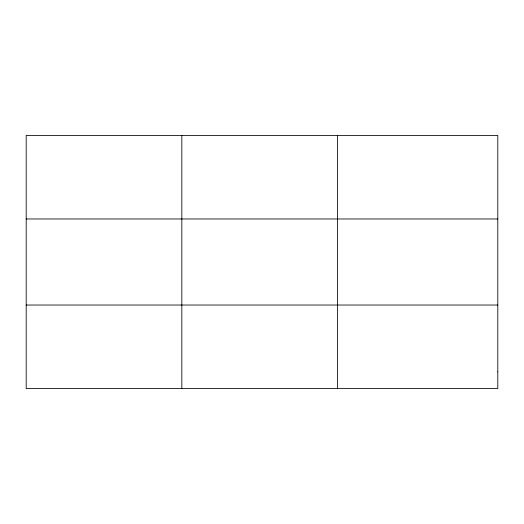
<?xml version="1.0" encoding="UTF-8"?>
<svg xmlns="http://www.w3.org/2000/svg" width="524" height="524" viewBox="0 0 524 524"><rect width="100%" height="100%" fill="white"/><g stroke="black" fill="none" stroke-linecap="round" stroke-linejoin="round"><path stroke-width="0.79" d="M181.828 388.566L181.828 135.434M337.456 388.566L337.456 135.434M26.2 218.967L497.8 218.967M26.2 305.034L497.8 305.034M497.8 371.857L497.8 388.566L26.2 388.566L26.2 135.434L497.8 135.434L497.8 371.857"/></g></svg>
